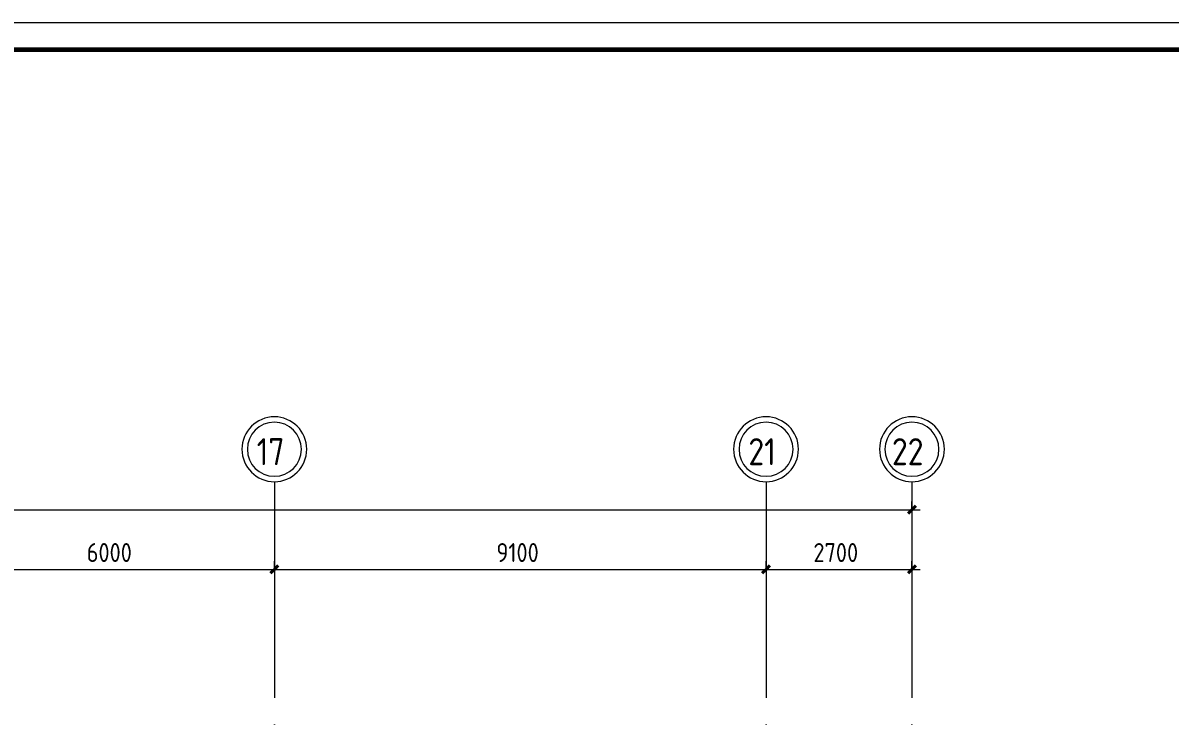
# Model space of a CAD drawing. Header units: millimetres. Extents: x -259809 to 472825, y -397243 to 31861.
# Drawn here: x 288318 to 309548, y -322437 to -309617 of the extents above; entities that cross this region are included whole.
import ezdxf

# ---------------------------------------------------------------- set-up
doc = ezdxf.new("R2010")
doc.units = ezdxf.units.MM
doc.linetypes.add('ADSK_Линия сетки', pattern=[25, 20, -2.5, 0, -2.5])
for name, color, linetype, lineweight in [('Оси', 252, 'Continuous', 9), ('ОФ_рамка', 8, 'Continuous', 60), ('Размеры', 7, 'Continuous', 9)]:
    doc.layers.add(name, color=color, linetype=linetype, lineweight=lineweight)
doc.styles.add('GOST Common', font='', dxfattribs={"width": 0.9, "height": 500})
doc.styles.add('GOST Common_1', font='', dxfattribs={"height": 250})
doc.styles.get('GOST Common').set_extended_font_data('GOST type B')
doc.styles.get('GOST Common_1').set_extended_font_data('GOST type B')

# ---------------------------------------------------------------- blocks, each defined once
blk = doc.blocks.new('А0')
at = {"layer": 'ОФ_рамка', "color": 0, "linetype": 'Continuous', "lineweight": 5, "ltscale": 100}
blk.add_lwpolyline([(341068, -309617), (222168, -309617)], dxfattribs=at)
at = {"layer": 'ОФ_рамка', "color": 0, "linetype": 'Continuous', "ltscale": 100}
blk.add_lwpolyline([(340568, -310117), (224168, -310117)], dxfattribs=at)
blk = doc.blocks.new('3 этаж')
at = {"layer": 'Оси', "color": 251, "linetype": 'ADSK_Линия сетки', "ltscale": 200, "true_color": 0x636466}
for p, q in [((292971, 34587), (292971, -31390)), ((302071, 34587), (302071, 11871)), ((304771, 34587), (304771, 13337))]:
    blk.add_line(p, q, dxfattribs=at)
at = {"layer": 'Оси', "color": 251, "lineweight": 20, "true_color": 0x636466}
for centre, radius, start, end in [((292971, 35187), 600, 0, 180), ((292971, 35187), 500, 0, 180), ((302071, 35187), 600, 0, 180), ((302071, 35187), 500, 0, 180), ((304771, 35187), 600, 0, 180), ((304771, 35187), 500, 0, 180), ((292971, 35187), 600, 180, 0), ((292971, 35187), 500, 180, 0), ((302071, 35187), 600, 180, 0), ((302071, 35187), 500, 180, 0), ((304771, 35187), 600, 180, 0), ((304771, 35187), 500, 180, 0)]:
    blk.add_arc(centre, radius, start, end, dxfattribs=at)
at = {"layer": 'Размеры', "color": 251, "lineweight": 20, "true_color": 0x636466}
for p, q in [((304771, 34068), (304771, 34218)), ((251021, 34068), (304921, 34068)), ((304771, 34068), (304771, 34018)), ((286971, 32964), (292971, 32964)), ((292971, 32964), (292971, 33114)), ((292971, 32964), (292971, 33114)), ((292971, 32964), (292971, 32914)), ((292971, 32964), (302071, 32964)), ((292971, 32964), (292971, 32914)), ((302071, 32964), (302071, 33114)), ((302071, 32964), (302071, 33114)), ((302071, 32964), (302071, 32914)), ((302071, 32964), (304921, 32964)), ((302071, 32964), (302071, 32914)), ((304771, 32964), (304771, 33114)), ((304771, 32964), (304771, 32914))]:
    blk.add_line(p, q, dxfattribs=at)
at = {"layer": 'Размеры', "color": 251, "lineweight": 40, "true_color": 0x636466}
for p, q in [((304771, 34068), (304701, 33997)), ((304771, 34068), (304842, 34139)), ((292971, 32964), (292901, 32893)), ((292971, 32964), (292901, 32893)), ((292971, 32964), (293042, 33034)), ((292971, 32964), (293042, 33034)), ((302071, 32964), (302001, 32893)), ((302071, 32964), (302001, 32893)), ((302071, 32964), (302142, 33034)), ((302071, 32964), (302142, 33034)), ((304771, 32964), (304701, 32893)), ((304771, 32964), (304842, 33034))]:
    blk.add_line(p, q, dxfattribs=at)
at = {"layer": 'Оси', "color": 251, "true_color": 0x636466, "style": 'GOST Common', "width": 0.9}
for s, p in [('17', (292644, 34892)), ('21', (301744, 34892)), ('22', (304400, 34892))]:
    blk.add_text(s, height=500, dxfattribs=at).set_placement(p)
at = {"layer": 'Размеры', "color": 251, "true_color": 0x636466, "style": 'GOST Common_1', "width": 0.9}
for s, p in [('6000', (289498, 33101)), ('9100', (297081, 33101)), ('2700', (302948, 33101))]:
    blk.add_text(s, height=350, dxfattribs=at).set_placement(p)

msp = doc.modelspace()

# ---------------------------------------------------------------- block references
msp.add_blockref('3 этаж', (0, -352689))
at = {"layer": 'ОФ_рамка', "color": 0, "lineweight": -2}
msp.add_blockref('А0', (0, 0), dxfattribs=at)

doc.saveas('drawing.dxf')
